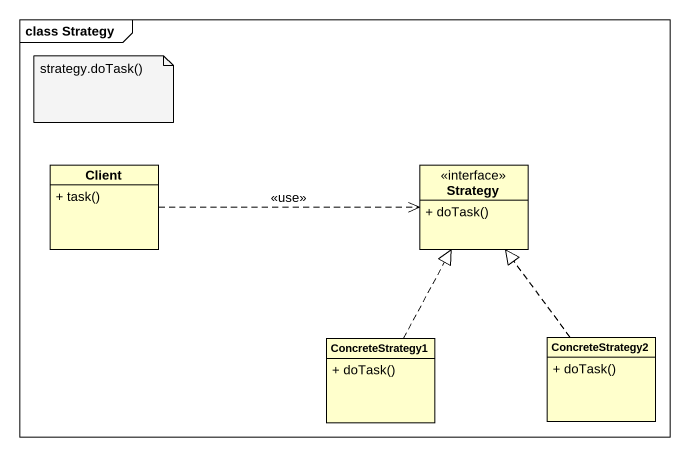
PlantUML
@startuml
mainframe class Strategy
hide circle
hide empty members
skinparam classAttributeIconSize 0
class Client {
  + task()
}
class Strategy <<interface>> {
  + doTask()
}
class ConcreteStrategy1 {
  + doTask()
}
class ConcreteStrategy2 {
  + doTask()
}
Client .right.> Strategy : <<use>>
ConcreteStrategy1 .up.|> Strategy
ConcreteStrategy2 .up.|> Strategy
note as N1
  strategy.doTask()
end note
@enduml
